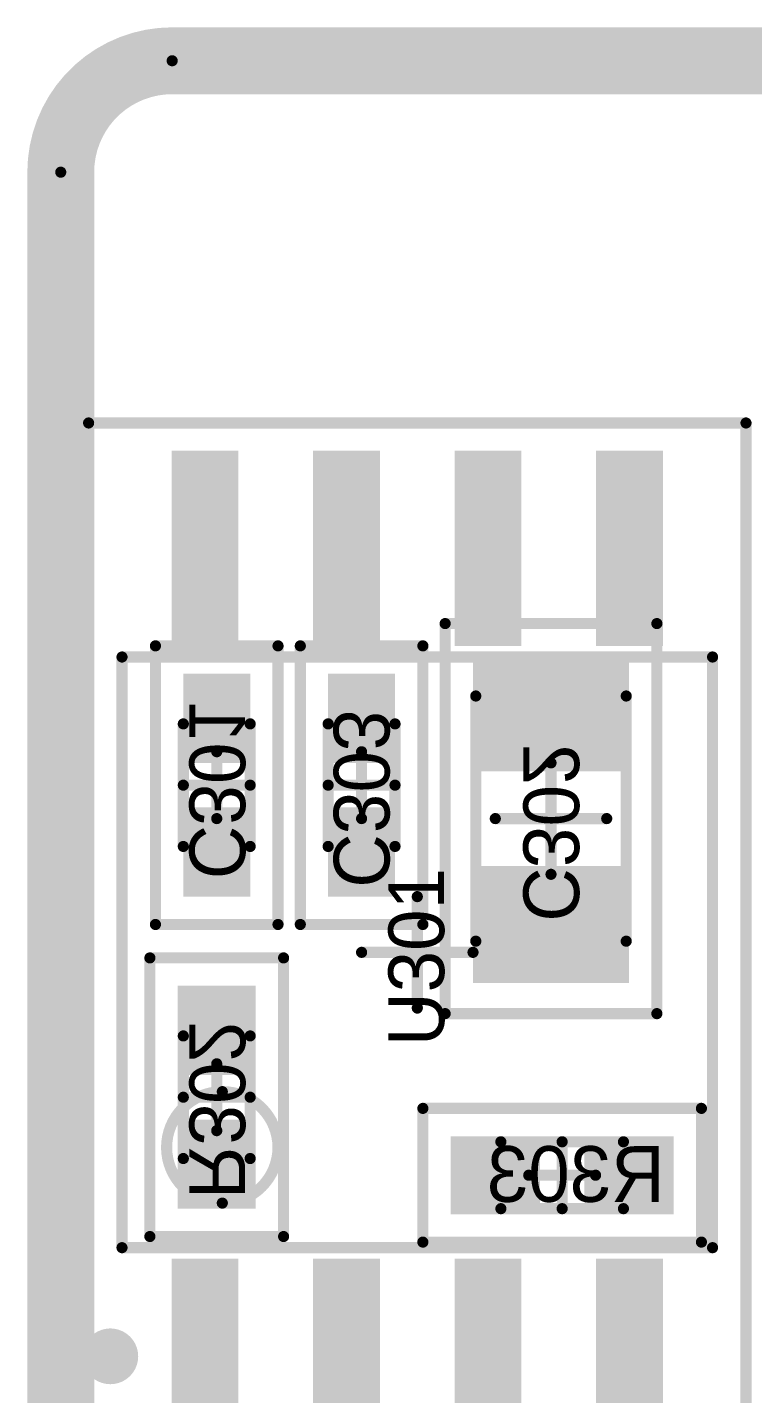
# Model space of a CAD drawing. Header units: millimetres. Extents: x 33.3 to 111.9, y 29.8 to 74.8.
# Drawn here: x 33.27 to 39.78, y 56.04 to 68.3 of the extents above; entities that cross this region are included whole.
import ezdxf

# ---------------------------------------------------------------- set-up
doc = ezdxf.new("R2010")
doc.units = ezdxf.units.MM
for name, color, linetype in [('BottomLayer', 5, 'Continuous'), ('BottomOverlay', 54, 'Continuous'), ('BottomPaste', 16, 'Continuous'), ('KeepOutLayer', 6, 'Continuous'), ('Mechanical1', 6, 'Continuous'), ('Mechanical13', 56, 'Continuous'), ('Mechanical14', 56, 'Continuous'), ('Mechanical15', 56, 'Continuous'), ('Mechanical16', 56, 'Continuous'), ('Mechanical17', 56, 'Continuous'), ('TopLayer', 1, 'Continuous'), ('TopOverlay', 2, 'Continuous'), ('TopPaste', 8, 'Continuous')]:
    doc.layers.add(name, color=color, linetype=linetype)

# ---------------------------------------------------------------- blocks, each defined once
blk = doc.blocks.new('SOIC127P800X203_8N_17')
at = {"layer": 'Mechanical13', "const_width": 0.1}
for points in [[(-2.65, 2.65), (2.65, 2.65)], [(-2.65, 2.65), (-2.65, -2.65)], [(2.65, 2.65), (2.65, -2.65)], [(-2.65, -2.65), (2.65, -2.65)]]:
    blk.add_lwpolyline(points, dxfattribs=at)
at = {"layer": 'Mechanical13'}
for points, const_width in [([(-2.675, 2.65, 1), (-2.625, 2.65, 1)], 0.05), ([(-2.675, 2.65, 1), (-2.625, 2.65, 1)], 0.05), ([(2.625, 2.65, 1), (2.675, 2.65, 1)], 0.05), ([(2.625, 2.65, 1), (2.675, 2.65, 1)], 0.05), ([(-1.25, 1.75, 1), (-2.25, 1.75, 1)], 0.1), ([(-2.275, 1.75, 1), (-2.225, 1.75, 1)], 0.05), ([(-1.275, 1.75, 1), (-1.225, 1.75, 1)], 0.05), ([(-2.675, -2.65, 1), (-2.625, -2.65, 1)], 0.05), ([(-2.675, -2.65, 1), (-2.625, -2.65, 1)], 0.05), ([(2.625, -2.65, 1), (2.675, -2.65, 1)], 0.05), ([(2.625, -2.65, 1), (2.675, -2.65, 1)], 0.05)]:
    blk.add_lwpolyline(points, format="xyb", close=True, dxfattribs=dict(at, const_width=const_width))
at = {"layer": 'Mechanical15', "const_width": 0.1}
for points in [[(-4.75, 2.95), (4.75, 2.95)], [(-4.75, 2.95), (-4.75, -2.95)], [(4.75, 2.95), (4.75, -2.95)], [(-4.75, -2.95), (4.75, -2.95)]]:
    blk.add_lwpolyline(points, dxfattribs=at)
at = {"layer": 'Mechanical15', "const_width": 0.05}
for points in [[(-4.775, 2.95, 1), (-4.725, 2.95, 1)], [(-4.775, 2.95, 1), (-4.725, 2.95, 1)], [(4.725, 2.95, 1), (4.775, 2.95, 1)], [(4.725, 2.95, 1), (4.775, 2.95, 1)], [(-4.775, -2.95, 1), (-4.725, -2.95, 1)], [(-4.775, -2.95, 1), (-4.725, -2.95, 1)], [(4.725, -2.95, 1), (4.775, -2.95, 1)], [(4.725, -2.95, 1), (4.775, -2.95, 1)]]:
    blk.add_lwpolyline(points, format="xyb", close=True, dxfattribs=at)
at = {"layer": 'Mechanical17', "const_width": 0.1}
for points in [[(0, 0.5), (0, -0.5)], [(-0.5, 0), (0.5, 0)]]:
    blk.add_lwpolyline(points, dxfattribs=at)
at = {"layer": 'Mechanical17', "const_width": 0.05}
for points in [[(-0.025, 0.5, 1), (0.025, 0.5, 1)], [(-0.525, 0, 1), (-0.475, 0, 1)], [(0.475, 0, 1), (0.525, 0, 1)], [(-0.025, -0.5, 1), (0.025, -0.5, 1)]]:
    blk.add_lwpolyline(points, format="xyb", close=True, dxfattribs=at)
at = {"layer": 'TopLayer'}
for points in [[(-2.75, 1.605), (-2.75, 2.205), (-4.5, 1.605), (-4.5, 2.205)], [(4.5, 1.605), (4.5, 2.205), (2.75, 1.605), (2.75, 2.205)], [(-2.75, 0.335), (-2.75, 0.935), (-4.5, 0.335), (-4.5, 0.935)], [(4.5, 0.335), (4.5, 0.935), (2.75, 0.335), (2.75, 0.935)], [(-2.75, -0.935), (-2.75, -0.335), (-4.5, -0.935), (-4.5, -0.335)], [(4.5, -0.935), (4.5, -0.335), (2.75, -0.935), (2.75, -0.335)], [(-2.75, -2.205), (-2.75, -1.605), (-4.5, -2.205), (-4.5, -1.605)], [(4.5, -2.205), (4.5, -1.605), (2.75, -2.205), (2.75, -1.605)]]:
    blk.add_solid(points, dxfattribs=at)
at = {"layer": 'TopOverlay'}
for points, const_width in [([(-3.5, 2.755, 1), (-3.75, 2.755, 1)], 0.25), ([(-3.812, 2.755, 1), (-3.687, 2.755, 1)], 0.125), ([(-3.562, 2.755, 1), (-3.437, 2.755, 1)], 0.125)]:
    blk.add_lwpolyline(points, format="xyb", close=True, dxfattribs=dict(at, const_width=const_width))
at = {"layer": 'TopPaste'}
for points in [[(-2.75, 1.605), (-2.75, 2.205), (-4.5, 1.605), (-4.5, 2.205)], [(4.5, 1.605), (4.5, 2.205), (2.75, 1.605), (2.75, 2.205)], [(-2.75, 0.335), (-2.75, 0.935), (-4.5, 0.335), (-4.5, 0.935)], [(4.5, 0.335), (4.5, 0.935), (2.75, 0.335), (2.75, 0.935)], [(-2.75, -0.935), (-2.75, -0.335), (-4.5, -0.935), (-4.5, -0.335)], [(4.5, -0.935), (4.5, -0.335), (2.75, -0.935), (2.75, -0.335)], [(-2.75, -2.205), (-2.75, -1.605), (-4.5, -2.205), (-4.5, -1.605)], [(4.5, -2.205), (4.5, -1.605), (2.75, -2.205), (2.75, -1.605)]]:
    blk.add_solid(points, dxfattribs=at)
blk = doc.blocks.new('RESC0402_1005__N_B_137')
at = {"layer": 'BottomLayer'}
for points in [[(-1, 0.35), (-1, -0.35), (-0.2, 0.35), (-0.2, -0.35)], [(0.2, 0.35), (0.2, -0.35), (1, 0.35), (1, -0.35)]]:
    blk.add_solid(points, dxfattribs=at)
at = {"layer": 'BottomPaste'}
for points in [[(-1, 0.35), (-1, -0.35), (-0.2, 0.35), (-0.2, -0.35)], [(0.2, 0.35), (0.2, -0.35), (1, 0.35), (1, -0.35)]]:
    blk.add_solid(points, dxfattribs=at)
at = {"layer": 'Mechanical14', "const_width": 0.1}
for points in [[(0.55, 0.3), (-0.55, 0.3)], [(-0.55, 0.3), (-0.55, -0.3)], [(0.55, 0.3), (0.55, -0.3)], [(0.55, -0.3), (-0.55, -0.3)]]:
    blk.add_lwpolyline(points, dxfattribs=at)
at = {"layer": 'Mechanical14', "const_width": 0.05}
for points in [[(-0.575, 0.3, 1), (-0.525, 0.3, 1)], [(-0.575, 0.3, 1), (-0.525, 0.3, 1)], [(0.525, 0.3, 1), (0.575, 0.3, 1)], [(0.525, 0.3, 1), (0.575, 0.3, 1)], [(-0.575, -0.3, 1), (-0.525, -0.3, 1)], [(-0.575, -0.3, 1), (-0.525, -0.3, 1)], [(0.525, -0.3, 1), (0.575, -0.3, 1)], [(0.525, -0.3, 1), (0.575, -0.3, 1)]]:
    blk.add_lwpolyline(points, format="xyb", close=True, dxfattribs=at)
at = {"layer": 'Mechanical16', "const_width": 0.1}
for points in [[(1.25, 0.6), (-1.25, 0.6)], [(-1.25, 0.6), (-1.25, -0.6)], [(1.25, 0.6), (1.25, -0.6)], [(1.25, -0.6), (-1.25, -0.6)]]:
    blk.add_lwpolyline(points, dxfattribs=at)
at = {"layer": 'Mechanical16', "const_width": 0.05}
for points in [[(-1.275, 0.6, 1), (-1.225, 0.6, 1)], [(-1.275, 0.6, 1), (-1.225, 0.6, 1)], [(1.225, 0.6, 1), (1.275, 0.6, 1)], [(1.225, 0.6, 1), (1.275, 0.6, 1)], [(-1.275, -0.6, 1), (-1.225, -0.6, 1)], [(-1.275, -0.6, 1), (-1.225, -0.6, 1)], [(1.225, -0.6, 1), (1.275, -0.6, 1)], [(1.225, -0.6, 1), (1.275, -0.6, 1)]]:
    blk.add_lwpolyline(points, format="xyb", close=True, dxfattribs=at)
at = {"layer": 'Mechanical17', "const_width": 0.1}
for points in [[(0, 0.3), (0, -0.3)], [(0.3, 0), (-0.3, 0)]]:
    blk.add_lwpolyline(points, dxfattribs=at)
at = {"layer": 'Mechanical17', "const_width": 0.05}
for points in [[(-0.025, 0.3, 1), (0.025, 0.3, 1)], [(-0.325, 0, 1), (-0.275, 0, 1)], [(0.275, 0, 1), (0.325, 0, 1)], [(-0.025, -0.3, 1), (0.025, -0.3, 1)]]:
    blk.add_lwpolyline(points, format="xyb", close=True, dxfattribs=at)
blk = doc.blocks.new('RESC0402_1005__N_B_138')
at = {"layer": 'BottomLayer'}
for points in [[(-1, 0.35), (-1, -0.35), (-0.2, 0.35), (-0.2, -0.35)], [(0.2, 0.35), (0.2, -0.35), (1, 0.35), (1, -0.35)]]:
    blk.add_solid(points, dxfattribs=at)
at = {"layer": 'BottomPaste'}
for points in [[(-1, 0.35), (-1, -0.35), (-0.2, 0.35), (-0.2, -0.35)], [(0.2, 0.35), (0.2, -0.35), (1, 0.35), (1, -0.35)]]:
    blk.add_solid(points, dxfattribs=at)
at = {"layer": 'Mechanical14', "const_width": 0.1}
for points in [[(-0.55, 0.3), (0.55, 0.3)], [(-0.55, 0.3), (-0.55, -0.3)], [(0.55, 0.3), (0.55, -0.3)], [(-0.55, -0.3), (0.55, -0.3)]]:
    blk.add_lwpolyline(points, dxfattribs=at)
at = {"layer": 'Mechanical14', "const_width": 0.05}
for points in [[(-0.575, 0.3, 1), (-0.525, 0.3, 1)], [(-0.575, 0.3, 1), (-0.525, 0.3, 1)], [(0.525, 0.3, 1), (0.575, 0.3, 1)], [(0.525, 0.3, 1), (0.575, 0.3, 1)], [(-0.575, -0.3, 1), (-0.525, -0.3, 1)], [(-0.575, -0.3, 1), (-0.525, -0.3, 1)], [(0.525, -0.3, 1), (0.575, -0.3, 1)], [(0.525, -0.3, 1), (0.575, -0.3, 1)]]:
    blk.add_lwpolyline(points, format="xyb", close=True, dxfattribs=at)
at = {"layer": 'Mechanical16', "const_width": 0.1}
for points in [[(-1.25, 0.6), (1.25, 0.6)], [(-1.25, 0.6), (-1.25, -0.6)], [(1.25, 0.6), (1.25, -0.6)], [(-1.25, -0.6), (1.25, -0.6)]]:
    blk.add_lwpolyline(points, dxfattribs=at)
at = {"layer": 'Mechanical16', "const_width": 0.05}
for points in [[(-1.275, 0.6, 1), (-1.225, 0.6, 1)], [(-1.275, 0.6, 1), (-1.225, 0.6, 1)], [(1.225, 0.6, 1), (1.275, 0.6, 1)], [(1.225, 0.6, 1), (1.275, 0.6, 1)], [(-1.275, -0.6, 1), (-1.225, -0.6, 1)], [(-1.275, -0.6, 1), (-1.225, -0.6, 1)], [(1.225, -0.6, 1), (1.275, -0.6, 1)], [(1.225, -0.6, 1), (1.275, -0.6, 1)]]:
    blk.add_lwpolyline(points, format="xyb", close=True, dxfattribs=at)
at = {"layer": 'Mechanical17', "const_width": 0.1}
for points in [[(0, 0.3), (0, -0.3)], [(-0.3, 0), (0.3, 0)]]:
    blk.add_lwpolyline(points, dxfattribs=at)
at = {"layer": 'Mechanical17', "const_width": 0.05}
for points in [[(-0.025, 0.3, 1), (0.025, 0.3, 1)], [(-0.325, 0, 1), (-0.275, 0, 1)], [(0.275, 0, 1), (0.325, 0, 1)], [(-0.025, -0.3, 1), (0.025, -0.3, 1)]]:
    blk.add_lwpolyline(points, format="xyb", close=True, dxfattribs=at)
blk = doc.blocks.new('CAPC0402_1005__N_B_317')
at = {"layer": 'BottomLayer'}
for points in [[(-1, 0.3), (-1, -0.3), (-0.2, 0.3), (-0.2, -0.3)], [(0.2, 0.3), (0.2, -0.3), (1, 0.3), (1, -0.3)]]:
    blk.add_solid(points, dxfattribs=at)
at = {"layer": 'BottomPaste'}
for points in [[(-1, 0.3), (-1, -0.3), (-0.2, 0.3), (-0.2, -0.3)], [(0.2, 0.3), (0.2, -0.3), (1, 0.3), (1, -0.3)]]:
    blk.add_solid(points, dxfattribs=at)
at = {"layer": 'Mechanical14', "const_width": 0.1}
for points in [[(0.55, 0.3), (-0.55, 0.3)], [(-0.55, -0.3), (-0.55, 0.3)], [(0.55, -0.3), (0.55, 0.3)], [(0.55, -0.3), (-0.55, -0.3)]]:
    blk.add_lwpolyline(points, dxfattribs=at)
at = {"layer": 'Mechanical14', "const_width": 0.05}
for points in [[(-0.575, 0.3, 1), (-0.525, 0.3, 1)], [(-0.575, 0.3, 1), (-0.525, 0.3, 1)], [(0.525, 0.3, 1), (0.575, 0.3, 1)], [(0.525, 0.3, 1), (0.575, 0.3, 1)], [(-0.575, -0.3, 1), (-0.525, -0.3, 1)], [(-0.575, -0.3, 1), (-0.525, -0.3, 1)], [(0.525, -0.3, 1), (0.575, -0.3, 1)], [(0.525, -0.3, 1), (0.575, -0.3, 1)]]:
    blk.add_lwpolyline(points, format="xyb", close=True, dxfattribs=at)
at = {"layer": 'Mechanical16', "const_width": 0.1}
for points in [[(1.25, 0.55), (-1.25, 0.55)], [(-1.25, -0.55), (-1.25, 0.55)], [(1.25, -0.55), (1.25, 0.55)], [(1.25, -0.55), (-1.25, -0.55)]]:
    blk.add_lwpolyline(points, dxfattribs=at)
at = {"layer": 'Mechanical16', "const_width": 0.05}
for points in [[(-1.275, 0.55, 1), (-1.225, 0.55, 1)], [(-1.275, 0.55, 1), (-1.225, 0.55, 1)], [(1.225, 0.55, 1), (1.275, 0.55, 1)], [(1.225, 0.55, 1), (1.275, 0.55, 1)], [(-1.275, -0.55, 1), (-1.225, -0.55, 1)], [(-1.275, -0.55, 1), (-1.225, -0.55, 1)], [(1.225, -0.55, 1), (1.275, -0.55, 1)], [(1.225, -0.55, 1), (1.275, -0.55, 1)]]:
    blk.add_lwpolyline(points, format="xyb", close=True, dxfattribs=at)
at = {"layer": 'Mechanical17', "const_width": 0.1}
for points in [[(0, -0.3), (0, 0.3)], [(0.3, 0), (-0.3, 0)]]:
    blk.add_lwpolyline(points, dxfattribs=at)
at = {"layer": 'Mechanical17', "const_width": 0.05}
for points in [[(-0.025, 0.3, 1), (0.025, 0.3, 1)], [(-0.325, 0, 1), (-0.275, 0, 1)], [(0.275, 0, 1), (0.325, 0, 1)], [(-0.025, -0.3, 1), (0.025, -0.3, 1)]]:
    blk.add_lwpolyline(points, format="xyb", close=True, dxfattribs=at)
blk = doc.blocks.new('CAPC0805_2012__N_B_318')
at = {"layer": 'BottomLayer'}
for points in [[(-1.475, 0.7), (-1.475, -0.7), (-0.425, 0.7), (-0.425, -0.7)], [(0.425, 0.7), (0.425, -0.7), (1.475, 0.7), (1.475, -0.7)]]:
    blk.add_solid(points, dxfattribs=at)
at = {"layer": 'BottomPaste'}
for points in [[(-1.475, 0.7), (-1.475, -0.7), (-0.425, 0.7), (-0.425, -0.7)], [(0.425, 0.7), (0.425, -0.7), (1.475, 0.7), (1.475, -0.7)]]:
    blk.add_solid(points, dxfattribs=at)
at = {"layer": 'Mechanical14', "const_width": 0.1}
for points in [[(-1.1, 0.675), (-1.1, -0.675)], [(-1.1, 0.675), (1.1, 0.675)], [(1.1, 0.675), (1.1, -0.675)], [(-1.1, -0.675), (1.1, -0.675)]]:
    blk.add_lwpolyline(points, dxfattribs=at)
at = {"layer": 'Mechanical14', "const_width": 0.05}
for points in [[(-1.125, 0.675, 1), (-1.075, 0.675, 1)], [(-1.125, 0.675, 1), (-1.075, 0.675, 1)], [(1.075, 0.675, 1), (1.125, 0.675, 1)], [(1.075, 0.675, 1), (1.125, 0.675, 1)], [(-1.125, -0.675, 1), (-1.075, -0.675, 1)], [(-1.125, -0.675, 1), (-1.075, -0.675, 1)], [(1.075, -0.675, 1), (1.125, -0.675, 1)], [(1.075, -0.675, 1), (1.125, -0.675, 1)]]:
    blk.add_lwpolyline(points, format="xyb", close=True, dxfattribs=at)
at = {"layer": 'Mechanical16', "const_width": 0.1}
for points in [[(-1.75, 0.95), (-1.75, -0.95)], [(-1.75, 0.95), (1.75, 0.95)], [(1.75, 0.95), (1.75, -0.95)], [(-1.75, -0.95), (1.75, -0.95)]]:
    blk.add_lwpolyline(points, dxfattribs=at)
at = {"layer": 'Mechanical16', "const_width": 0.05}
for points in [[(-1.775, 0.95, 1), (-1.725, 0.95, 1)], [(-1.775, 0.95, 1), (-1.725, 0.95, 1)], [(1.725, 0.95, 1), (1.775, 0.95, 1)], [(1.725, 0.95, 1), (1.775, 0.95, 1)], [(-1.775, -0.95, 1), (-1.725, -0.95, 1)], [(-1.775, -0.95, 1), (-1.725, -0.95, 1)], [(1.725, -0.95, 1), (1.775, -0.95, 1)], [(1.725, -0.95, 1), (1.775, -0.95, 1)]]:
    blk.add_lwpolyline(points, format="xyb", close=True, dxfattribs=at)
at = {"layer": 'Mechanical17', "const_width": 0.1}
for points in [[(0, 0.5), (0, -0.5)], [(-0.5, 0), (0.5, 0)]]:
    blk.add_lwpolyline(points, dxfattribs=at)
at = {"layer": 'Mechanical17', "const_width": 0.05}
for points in [[(-0.025, 0.5, 1), (0.025, 0.5, 1)], [(-0.525, 0, 1), (-0.475, 0, 1)], [(0.475, 0, 1), (0.525, 0, 1)], [(-0.025, -0.5, 1), (0.025, -0.5, 1)]]:
    blk.add_lwpolyline(points, format="xyb", close=True, dxfattribs=at)
blk = doc.blocks.new('CAPC0402_1005__N_B_319')
at = {"layer": 'BottomLayer'}
for points in [[(-1, 0.3), (-1, -0.3), (-0.2, 0.3), (-0.2, -0.3)], [(0.2, 0.3), (0.2, -0.3), (1, 0.3), (1, -0.3)]]:
    blk.add_solid(points, dxfattribs=at)
at = {"layer": 'BottomPaste'}
for points in [[(-1, 0.3), (-1, -0.3), (-0.2, 0.3), (-0.2, -0.3)], [(0.2, 0.3), (0.2, -0.3), (1, 0.3), (1, -0.3)]]:
    blk.add_solid(points, dxfattribs=at)
at = {"layer": 'Mechanical14', "const_width": 0.1}
for points in [[(-0.55, 0.3), (0.55, 0.3)], [(-0.55, 0.3), (-0.55, -0.3)], [(0.55, 0.3), (0.55, -0.3)], [(-0.55, -0.3), (0.55, -0.3)]]:
    blk.add_lwpolyline(points, dxfattribs=at)
at = {"layer": 'Mechanical14', "const_width": 0.05}
for points in [[(-0.575, 0.3, 1), (-0.525, 0.3, 1)], [(-0.575, 0.3, 1), (-0.525, 0.3, 1)], [(0.525, 0.3, 1), (0.575, 0.3, 1)], [(0.525, 0.3, 1), (0.575, 0.3, 1)], [(-0.575, -0.3, 1), (-0.525, -0.3, 1)], [(-0.575, -0.3, 1), (-0.525, -0.3, 1)], [(0.525, -0.3, 1), (0.575, -0.3, 1)], [(0.525, -0.3, 1), (0.575, -0.3, 1)]]:
    blk.add_lwpolyline(points, format="xyb", close=True, dxfattribs=at)
at = {"layer": 'Mechanical16', "const_width": 0.1}
for points in [[(-1.25, 0.55), (1.25, 0.55)], [(-1.25, 0.55), (-1.25, -0.55)], [(1.25, 0.55), (1.25, -0.55)], [(-1.25, -0.55), (1.25, -0.55)]]:
    blk.add_lwpolyline(points, dxfattribs=at)
at = {"layer": 'Mechanical16', "const_width": 0.05}
for points in [[(-1.275, 0.55, 1), (-1.225, 0.55, 1)], [(-1.275, 0.55, 1), (-1.225, 0.55, 1)], [(1.225, 0.55, 1), (1.275, 0.55, 1)], [(1.225, 0.55, 1), (1.275, 0.55, 1)], [(-1.275, -0.55, 1), (-1.225, -0.55, 1)], [(-1.275, -0.55, 1), (-1.225, -0.55, 1)], [(1.225, -0.55, 1), (1.275, -0.55, 1)], [(1.225, -0.55, 1), (1.275, -0.55, 1)]]:
    blk.add_lwpolyline(points, format="xyb", close=True, dxfattribs=at)
at = {"layer": 'Mechanical17', "const_width": 0.1}
for points in [[(0, 0.3), (0, -0.3)], [(-0.3, 0), (0.3, 0)]]:
    blk.add_lwpolyline(points, dxfattribs=at)
at = {"layer": 'Mechanical17', "const_width": 0.05}
for points in [[(-0.025, 0.3, 1), (0.025, 0.3, 1)], [(-0.325, 0, 1), (-0.275, 0, 1)], [(0.275, 0, 1), (0.325, 0, 1)], [(-0.025, -0.3, 1), (0.025, -0.3, 1)]]:
    blk.add_lwpolyline(points, format="xyb", close=True, dxfattribs=at)

msp = doc.modelspace()

# ---------------------------------------------------------------- linework, layer by layer
at = {"layer": 'KeepOutLayer', "const_width": 0.6}
msp.add_lwpolyline([(33.567, 66.999, -0.414214), (34.567, 67.999)], format="xyb", dxfattribs=at)
for points in [[(34.567, 67.999), (66.567, 67.999)], [(33.567, 33.999), (33.567, 66.999)]]:
    msp.add_lwpolyline(points, dxfattribs=at)
at = {"layer": 'KeepOutLayer', "const_width": 0.3}
for points in [[(34.417, 67.999, 1), (34.717, 67.999, 1)], [(34.417, 67.999, 1), (34.717, 67.999, 1)], [(33.417, 66.999, 1), (33.717, 66.999, 1)], [(33.417, 66.999, 1), (33.717, 66.999, 1)]]:
    msp.add_lwpolyline(points, format="xyb", close=True, dxfattribs=at)
at = {"layer": 'Mechanical1', "const_width": 0.1}
msp.add_lwpolyline([(33.567, 66.999, -0.414214), (34.567, 67.999)], format="xyb", dxfattribs=at)
for points in [[(34.567, 67.999), (66.567, 67.999)], [(33.567, 33.999), (33.567, 66.999)]]:
    msp.add_lwpolyline(points, dxfattribs=at)
at = {"layer": 'Mechanical1', "const_width": 0.05}
for points in [[(34.542, 67.999, 1), (34.592, 67.999, 1)], [(34.542, 67.999, 1), (34.592, 67.999, 1)], [(33.542, 66.999, 1), (33.592, 66.999, 1)], [(33.542, 66.999, 1), (33.592, 66.999, 1)]]:
    msp.add_lwpolyline(points, format="xyb", close=True, dxfattribs=at)

# ---------------------------------------------------------------- block references
for name, p, rotation in [('SOIC127P800X203_8N_17', (36.767, 59.999), 90), ('CAPC0805_2012__N_B_318', (37.967, 61.199), 90), ('CAPC0402_1005__N_B_319', (34.967, 61.499), 90), ('CAPC0402_1005__N_B_317', (36.267, 61.499), 270), ('RESC0402_1005__N_B_138', (34.967, 58.699), 90), ('RESC0402_1005__N_B_137', (38.067, 57.999), 180)]:
    msp.add_blockref(name, p, dxfattribs=dict(rotation=rotation))

# ---------------------------------------------------------------- texts
at = {"layer": 'BottomOverlay', "text_generation_flag": 2}
for s, p in [('C301', (34.722, 60.655)), ('C303', (36.017, 60.579)), ('C302', (37.719, 60.274)), ('R302', (34.722, 57.785))]:
    msp.add_text(s, height=0.5, rotation=270, dxfattribs=at).set_placement(p)
msp.add_text('R303', height=0.5, dxfattribs=at).set_placement((38.989, 57.76))
at = {"layer": 'TopOverlay'}
msp.add_text('U301', height=0.5, rotation=90, dxfattribs=at).set_placement((37.008, 59.157))

doc.saveas('drawing.dxf')
